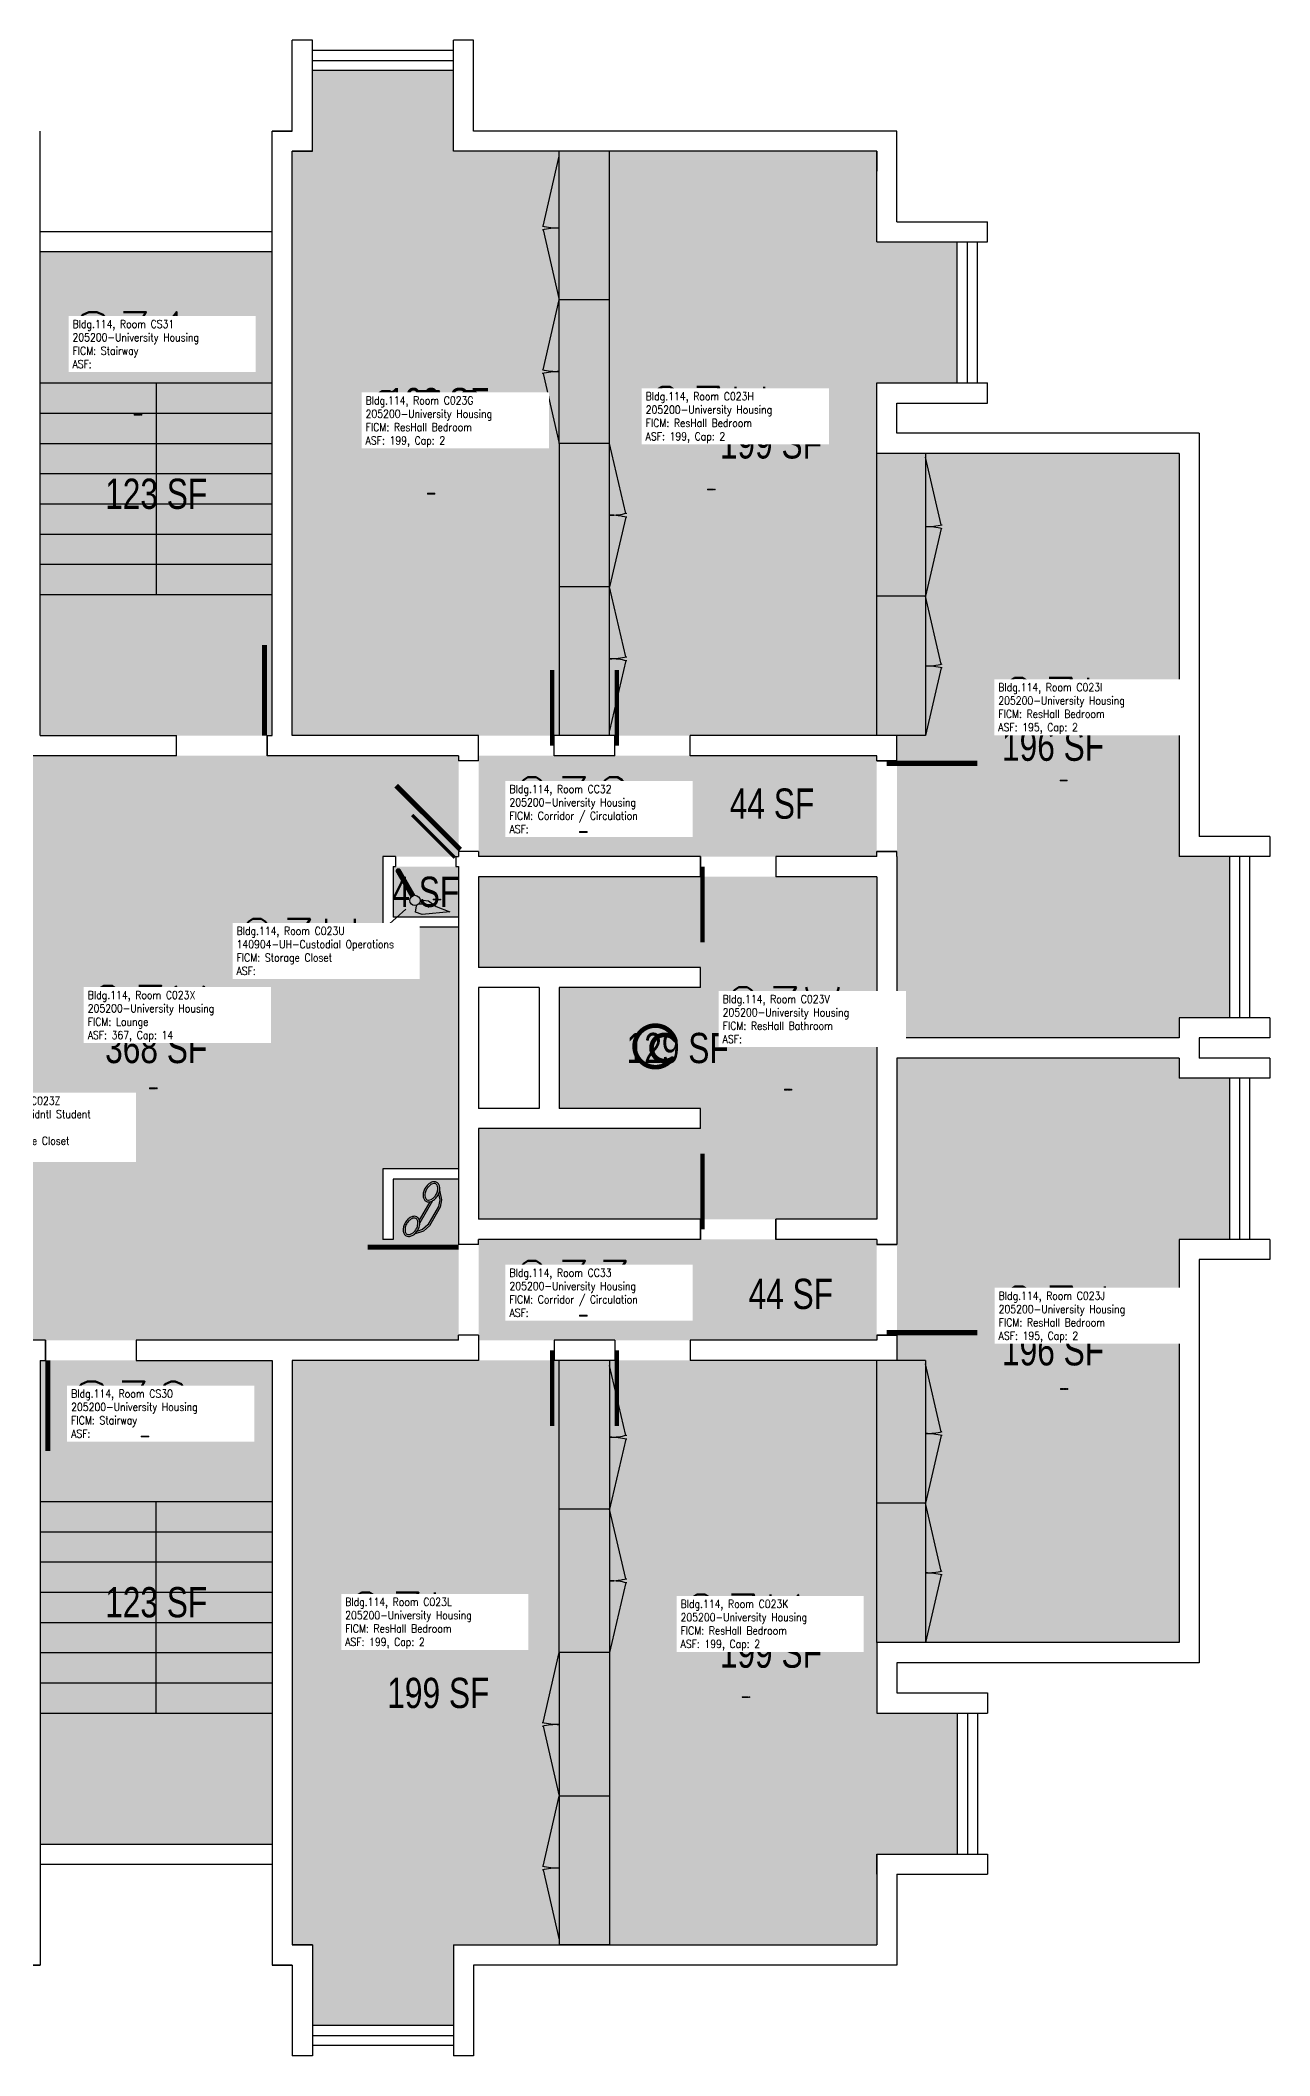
# Model space of a CAD drawing. Header units: inches. Extents: x -32 to 852, y 0 to 2072.
# Drawn here: x 364 to 852, y 1272 to 2072 of the extents above; entities that cross this region are included whole.
import ezdxf
from ezdxf.enums import TextEntityAlignment as Align

# ---------------------------------------------------------------- set-up
doc = ezdxf.new("R2010")
doc.units = ezdxf.units.IN
doc.header["$LTSCALE"] = 10
doc.header["$MEASUREMENT"] = 0
doc.layers.get('0').update_dxf_attribs({"linetype": 'CONTINUOUS'})
for name, color, linetype in [('A-DOOR', 2, 'CONTINUOUS'), ('A-FLOR', 3, 'CONTINUOUS'), ('A-GLAZ', 1, 'CONTINUOUS'), ('A-GLAZ-SILL', 2, 'CONTINUOUS'), ('A-IDEN-ICON', 4, 'CONTINUOUS'), ('A-IDEN-RNUM', 7, 'CONTINUOUS'), ('A-IDEN-SNUM', 4, 'CONTINUOUS'), ('A-IDEN-VNUM', 4, 'CONTINUOUS'), ('A-WALL', 5, 'CONTINUOUS'), ('AREA-TEXT', 3, 'CONTINUOUS'), ('Rooms-Category-Color', 7, 'CONTINUOUS'), ('Rooms-College-Color', 7, 'CONTINUOUS'), ('Rooms-Department-Color', 7, 'CONTINUOUS'), ('Rooms-Division-Color', 7, 'CONTINUOUS'), ('Rooms-Information', 7, 'CONTINUOUS')]:
    doc.layers.add(name, color=color, linetype=linetype)
doc.styles.add('AREA', font='arial.ttf', dxfattribs={"width": 0.75, "height": 24})
doc.styles.add('ROOMSNUMBER', font='txt.shx', dxfattribs={"height": 0.03})
doc.styles.add('ROOMVNUMBER', font='simplex.shx', dxfattribs={"width": 0.85})

# ---------------------------------------------------------------- blocks, each defined once
blk = doc.blocks.new('CPBATH')
at = {"color": 0, "linetype": 'ByBlock', "const_width": 0.0127}
for points in [[(0.0571, 0.0168, 0.861492), (-0.0551, 0, 1)], [(-0.0551, 0, 0.726902), (0.0487, -0.0337, 1)], [(0.0571, 0.0168, 0.729002), (-0.0084, -0.0042, 1)], [(-0.0084, -0.0042, 0.609468), (0.0487, -0.0337, 1)]]:
    blk.add_lwpolyline(points, format="xyb", dxfattribs=at)
at = {"color": 0, "linetype": 'ByBlock', "const_width": 0.00637}
for points in [[(0.0544, 0.0152, 1), (0.0599, 0.0184, 1)], [(0.0459, -0.0353, 1), (0.0515, -0.0321, 1)]]:
    blk.add_lwpolyline(points, format="xyb", close=True, dxfattribs=at)
blk = doc.blocks.new('CPPHONE')
at = {"color": 0, "linetype": 'ByBlock'}
for p, q in [((0.0096, 0.0252), (-0.0196, -0.0252)), ((0.0169, 0.0279), (-0.0182, -0.0329))]:
    blk.add_line(p, q, dxfattribs=at)
for points in [[(0.0364, 0.0572), (0.0417, 0.0308), (0.0382, 0.0108), (0.0082, -0.0411), (-0.0083, -0.0558), (-0.0338, -0.0645)], [(0.0334, 0.047), (0.0366, 0.0307), (0.0334, 0.0126), (0.0043, -0.0379), (-0.0109, -0.0514), (-0.0265, -0.0567)]]:
    blk.add_lwpolyline(points, dxfattribs=at)
for points in [[(0.0288, 0.0786, 0.139889), (0.0216, 0.0804, 0.107118), (0.0122, 0.0781, 0.079812), (0.0039, 0.0722, 0.067459), (-0.0035, 0.0626, 0.067459), (-0.008, 0.0515, 0.079812), (-0.009, 0.0413, 0.107118), (-0.0064, 0.032, 0.139889), (-0.0012, 0.0267, 0.139889), (0.0061, 0.0248, 0.107118), (0.0155, 0.0272, 0.079812), (0.0238, 0.0331, 0.067459), (0.0312, 0.0426, 0.067459), (0.0357, 0.0538, 0.079812), (0.0367, 0.0639, 0.107118), (0.034, 0.0732, 0.139889)], [(0.0263, 0.0743, 0.139889), (0.0218, 0.0754, 0.107118), (0.0144, 0.0736, 0.079812), (0.0074, 0.0686, 0.067459), (0.0008, 0.0601, 0.067459), (-0.0032, 0.0502, 0.079812), (-0.004, 0.0417, 0.107118), (-0.0019, 0.0344, 0.139889), (0.0013, 0.031, 0.139889), (0.0059, 0.0298, 0.107118), (0.0133, 0.0317, 0.079812), (0.0203, 0.0367, 0.067459), (0.0268, 0.0451, 0.067459), (0.0309, 0.055, 0.079812), (0.0317, 0.0636, 0.107118), (0.0296, 0.0709, 0.139889)], [(-0.0262, -0.0167, 0.139889), (-0.0334, -0.0148, 0.107118), (-0.0428, -0.0172, 0.079812), (-0.0511, -0.0231, 0.067459), (-0.0585, -0.0326, 0.067459), (-0.063, -0.0438, 0.079812), (-0.064, -0.0539, 0.107118), (-0.0614, -0.0632, 0.139889), (-0.0562, -0.0686, 0.139889), (-0.0489, -0.0704, 0.107118), (-0.0395, -0.0681, 0.079812), (-0.0312, -0.0622, 0.067459), (-0.0238, -0.0526, 0.067459), (-0.0193, -0.0415, 0.079812), (-0.0183, -0.0313, 0.107118), (-0.021, -0.022, 0.139889)], [(-0.0287, -0.021, 0.139889), (-0.0332, -0.0198, 0.107118), (-0.0406, -0.0217, 0.079812), (-0.0476, -0.0267, 0.067459), (-0.0542, -0.0351, 0.067459), (-0.0582, -0.045, 0.079812), (-0.059, -0.0536, 0.107118), (-0.0569, -0.0609, 0.139889), (-0.0537, -0.0643, 0.139889), (-0.0491, -0.0654, 0.107118), (-0.0417, -0.0636, 0.079812), (-0.0347, -0.0586, 0.067459), (-0.0282, -0.0501, 0.067459), (-0.0241, -0.0402, 0.079812), (-0.0233, -0.0317, 0.107118), (-0.0254, -0.0244, 0.139889)]]:
    blk.add_lwpolyline(points, format="xyb", close=True, dxfattribs=at)
blk = doc.blocks.new('CPCUST')
at = {"color": 0, "linetype": 'ByBlock'}
for p, q in [((0.0171, -0.0639), (0.02, -0.0466)), ((0.0262, -0.0408), (0.0446, -0.0406)), ((0.0297, -0.0341), (0.0376, -0.0302)), ((0.0376, -0.0302), (0.0533, -0.0324)), ((0.0446, -0.0406), (0.0543, -0.0505)), ((0.0533, -0.0324), (0.0745, -0.0479)), ((0.0745, -0.0479), (0.1117, -0.0625)), ((0.0358, -0.0705), (0.0171, -0.0639)), ((0.1117, -0.0625), (0.0358, -0.0705))]:
    blk.add_line(p, q, dxfattribs=at)
at = {"color": 0, "linetype": 'ByBlock', "const_width": 0.0075}
blk.add_lwpolyline([(-0.0332, 0.0481, 1), (-0.0268, 0.0519, 1)], format="xyb", close=True, dxfattribs=at)
at = {"color": 0, "linetype": 'ByBlock', "const_width": 0.015}
blk.add_lwpolyline([(-0.03, 0.05), (0.01, -0.0193)], dxfattribs=at)
at = {"color": 0, "linetype": 'ByBlock'}
blk.add_circle((0.0158, -0.0313), 0.0141, dxfattribs=at)

msp = doc.modelspace()

# ---------------------------------------------------------------- hatches: boundary and pattern name
at = {"layer": 'Rooms-Category-Color', "true_color": 0x728ef3}
for points in [[(464, 1796), (464, 2028), (472, 2028), (472, 2060), (528, 2060), (528, 2028), (580, 2028), (580, 1796)], [(696, 1796), (696, 1936), (728, 1936), (728, 1992), (696, 1992), (696, 2028), (580, 2028), (580, 1796)], [(704, 1676), (704, 1796), (696, 1796), (696, 1908), (816, 1908), (816, 1748), (836, 1748), (836, 1684), (816, 1684), (816, 1676)], [(530, 1624), (530, 1720), (500.01, 1720), (500, 1748), (530, 1748), (530, 1788), (290, 1788), (290, 1748), (320, 1748), (320, 1720), (290, 1720), (290, 1624), (320, 1624), (320, 1596), (290, 1596), (290, 1556), (530, 1556), (530, 1594), (530, 1620), (504, 1620), (504, 1596), (500, 1596), (500, 1624)], [(504, 1724), (504, 1744), (530, 1744), (530, 1724)], [(696, 1740), (696, 1604), (538, 1604), (538, 1640), (626, 1640), (626, 1648), (570, 1648), (570, 1696), (626, 1696), (626, 1704), (538, 1704), (538, 1740)], [(704, 1668), (704, 1548), (696, 1548), (696, 1436), (816, 1436), (816, 1596), (836, 1596), (836, 1660), (816, 1660), (816, 1668)], [(464, 1548), (464, 1316), (472, 1316), (472, 1284), (528, 1284), (528, 1316), (580, 1316), (580, 1548)], [(696, 1548), (696, 1408), (728, 1408), (728, 1352), (696, 1352), (696, 1316), (580, 1316), (580, 1548)]]:
    msp.add_hatch(color=171, dxfattribs=at).paths.add_polyline_path(points)
at = {"layer": 'Rooms-Category-Color', "true_color": 0xadadad}
for points in [[(364, 1796), (456, 1796), (456, 1988), (364, 1988)], [(696, 1748), (696, 1788), (538, 1788), (538, 1748)], [(538, 1596), (538, 1556), (696, 1556), (696, 1596)], [(364, 1356), (456, 1356), (456, 1548), (364, 1548)]]:
    msp.add_hatch(color=253, dxfattribs=at).paths.add_polyline_path(points)
at = {"layer": 'Rooms-College-Color', "true_color": 0xadadad}
for points in [[(464, 1796), (464, 2028), (472, 2028), (472, 2060), (528, 2060), (528, 2028), (580, 2028), (580, 1796)], [(696, 1796), (696, 1936), (728, 1936), (728, 1992), (696, 1992), (696, 2028), (580, 2028), (580, 1796)], [(364, 1796), (456, 1796), (456, 1988), (364, 1988)], [(704, 1676), (704, 1796), (696, 1796), (696, 1908), (816, 1908), (816, 1748), (836, 1748), (836, 1684), (816, 1684), (816, 1676)], [(530, 1624), (530, 1720), (500.01, 1720), (500, 1748), (530, 1748), (530, 1788), (290, 1788), (290, 1748), (320, 1748), (320, 1720), (290, 1720), (290, 1624), (320, 1624), (320, 1596), (290, 1596), (290, 1556), (530, 1556), (530, 1594), (530, 1620), (504, 1620), (504, 1596), (500, 1596), (500, 1624)], [(696, 1748), (696, 1788), (538, 1788), (538, 1748)], [(504, 1724), (504, 1744), (530, 1744), (530, 1724)], [(696, 1740), (696, 1604), (538, 1604), (538, 1640), (626, 1640), (626, 1648), (570, 1648), (570, 1696), (626, 1696), (626, 1704), (538, 1704), (538, 1740)], [(704, 1668), (704, 1548), (696, 1548), (696, 1436), (816, 1436), (816, 1596), (836, 1596), (836, 1660), (816, 1660), (816, 1668)], [(538, 1596), (538, 1556), (696, 1556), (696, 1596)], [(364, 1356), (456, 1356), (456, 1548), (364, 1548)], [(464, 1548), (464, 1316), (472, 1316), (472, 1284), (528, 1284), (528, 1316), (580, 1316), (580, 1548)], [(696, 1548), (696, 1408), (728, 1408), (728, 1352), (696, 1352), (696, 1316), (580, 1316), (580, 1548)]]:
    msp.add_hatch(color=253, dxfattribs=at).paths.add_polyline_path(points)
at = {"layer": 'Rooms-Department-Color', "true_color": 0x604aed}
for points in [[(464, 1796), (464, 2028), (472, 2028), (472, 2060), (528, 2060), (528, 2028), (580, 2028), (580, 1796)], [(696, 1796), (696, 1936), (728, 1936), (728, 1992), (696, 1992), (696, 2028), (580, 2028), (580, 1796)], [(704, 1676), (704, 1796), (696, 1796), (696, 1908), (816, 1908), (816, 1748), (836, 1748), (836, 1684), (816, 1684), (816, 1676)], [(530, 1624), (530, 1720), (500.01, 1720), (500, 1748), (530, 1748), (530, 1788), (290, 1788), (290, 1748), (320, 1748), (320, 1720), (290, 1720), (290, 1624), (320, 1624), (320, 1596), (290, 1596), (290, 1556), (530, 1556), (530, 1594), (530, 1620), (504, 1620), (504, 1596), (500, 1596), (500, 1624)], [(504, 1724), (504, 1744), (530, 1744), (530, 1724)], [(696, 1740), (696, 1604), (538, 1604), (538, 1640), (626, 1640), (626, 1648), (570, 1648), (570, 1696), (626, 1696), (626, 1704), (538, 1704), (538, 1740)], [(704, 1668), (704, 1548), (696, 1548), (696, 1436), (816, 1436), (816, 1596), (836, 1596), (836, 1660), (816, 1660), (816, 1668)], [(464, 1548), (464, 1316), (472, 1316), (472, 1284), (528, 1284), (528, 1316), (580, 1316), (580, 1548)], [(696, 1548), (696, 1408), (728, 1408), (728, 1352), (696, 1352), (696, 1316), (580, 1316), (580, 1548)]]:
    msp.add_hatch(color=173, dxfattribs=at).paths.add_polyline_path(points)
at = {"layer": 'Rooms-Department-Color', "true_color": 0xacacac}
for points in [[(364, 1796), (456, 1796), (456, 1988), (364, 1988)], [(696, 1748), (696, 1788), (538, 1788), (538, 1748)], [(538, 1596), (538, 1556), (696, 1556), (696, 1596)], [(364, 1356), (456, 1356), (456, 1548), (364, 1548)]]:
    msp.add_hatch(color=253, dxfattribs=at).paths.add_polyline_path(points)
at = {"layer": 'Rooms-Division-Color', "true_color": 0x604aed}
for points in [[(464, 1796), (464, 2028), (472, 2028), (472, 2060), (528, 2060), (528, 2028), (580, 2028), (580, 1796)], [(696, 1796), (696, 1936), (728, 1936), (728, 1992), (696, 1992), (696, 2028), (580, 2028), (580, 1796)], [(704, 1676), (704, 1796), (696, 1796), (696, 1908), (816, 1908), (816, 1748), (836, 1748), (836, 1684), (816, 1684), (816, 1676)], [(530, 1624), (530, 1720), (500.01, 1720), (500, 1748), (530, 1748), (530, 1788), (290, 1788), (290, 1748), (320, 1748), (320, 1720), (290, 1720), (290, 1624), (320, 1624), (320, 1596), (290, 1596), (290, 1556), (530, 1556), (530, 1594), (530, 1620), (504, 1620), (504, 1596), (500, 1596), (500, 1624)], [(504, 1724), (504, 1744), (530, 1744), (530, 1724)], [(696, 1740), (696, 1604), (538, 1604), (538, 1640), (626, 1640), (626, 1648), (570, 1648), (570, 1696), (626, 1696), (626, 1704), (538, 1704), (538, 1740)], [(704, 1668), (704, 1548), (696, 1548), (696, 1436), (816, 1436), (816, 1596), (836, 1596), (836, 1660), (816, 1660), (816, 1668)], [(464, 1548), (464, 1316), (472, 1316), (472, 1284), (528, 1284), (528, 1316), (580, 1316), (580, 1548)], [(696, 1548), (696, 1408), (728, 1408), (728, 1352), (696, 1352), (696, 1316), (580, 1316), (580, 1548)]]:
    msp.add_hatch(color=173, dxfattribs=at).paths.add_polyline_path(points)
at = {"layer": 'Rooms-Division-Color', "true_color": 0xadadad}
for points in [[(364, 1796), (456, 1796), (456, 1988), (364, 1988)], [(696, 1748), (696, 1788), (538, 1788), (538, 1748)], [(538, 1596), (538, 1556), (696, 1556), (696, 1596)], [(364, 1356), (456, 1356), (456, 1548), (364, 1548)]]:
    msp.add_hatch(color=253, dxfattribs=at).paths.add_polyline_path(points)

# ---------------------------------------------------------------- linework, layer by layer
at = {"layer": 'A-DOOR'}
for points in [[(453, 1796, 2, 2, 0), (453, 1832, 0, 0, 0.414214), (418, 1796, 0, 0, 0.814237)], [(567.17, 1792, 1.67, 1.67, 0), (567.17, 1822, 0, 0, 0.414214), (538, 1792, 0, 0, 0.814237)], [(592.83, 1792, 1.67, 1.67, 0), (592.83, 1822, 0, 0, -0.414214), (622, 1792, 0, 0, -0.814237)], [(530.71, 1750.71, 2, 2, 0), (505.25, 1776.16, 0, 0, -0.195255), (530, 1786.21, 0, 0, -0.195255)], [(700, 1785, 2, 2, 0), (736, 1785, 0, 0, -0.414214), (700, 1750, 0, 0, -0.814237)], [(528.53, 1747.53, 1.33, 1.33, 0), (511.56, 1764.5, 0, 0, 0.195255), (504.86, 1748, 0, 0, 0.195255)], [(626.83, 1744, 1.67, 1.67, 0), (626.83, 1714, 0, 0, 0.414214), (656, 1744, 0, 0, 0.814237)], [(626.83, 1600, 1.67, 1.67, 0), (626.83, 1630, 0, 0, -0.414214), (656, 1600, 0, 0, -0.814237)], [(530, 1593, 2, 2, 0), (494, 1593, 0, 0, 0.414214), (530, 1558, 0, 0, 0.814237)], [(700, 1559, 2, 2, 0), (736, 1559, 0, 0, 0.414214), (700, 1594, 0, 0, 0.814237)], [(567.17, 1552, 1.67, 1.67, 0), (567.17, 1522, 0, 0, -0.414214), (538, 1552, 0, 0, -0.814237)], [(592.83, 1552, 1.67, 1.67, 0), (592.83, 1522, 0, 0, 0.414214), (622, 1552, 0, 0, 0.814237)], [(367, 1548, 2, 2, 0), (367, 1512, 0, 0, 0.414214), (402, 1548, 0, 0, 0.814237)]]:
    msp.add_lwpolyline(points, format="xyseb", dxfattribs=at)
at = {"layer": 'A-FLOR'}
for p, q in [((563.59, 1998.23), (570, 2026)), ((590, 2028), (570, 2028)), ((570, 1912), (570, 2028)), ((590, 1912), (590, 2028)), ((563.59, 1996.77), (570, 1969)), ((563.59, 1941.23), (570, 1969)), ((590, 1969), (570, 1969)), ((563.59, 1939.77), (570, 1912)), ((364, 1936), (456, 1936)), ((410, 1936), (410, 1852)), ((364, 1924), (456, 1924)), ((364, 1912), (456, 1912)), ((590, 1912), (570, 1912)), ((570, 1912), (570, 1796)), ((596.41, 1884.23), (590, 1912)), ((590, 1855), (590, 1912)), ((715.4, 1908), (696, 1908)), ((696, 1796), (696, 1908)), ((715.4, 1908), (715.4, 1851.29)), ((721.62, 1879.64), (715.4, 1906.58)), ((715.4, 1906.58), (715.4, 1851.29)), ((364, 1900), (456, 1900)), ((364, 1888), (456, 1888)), ((596.41, 1882.77), (590, 1855)), ((364, 1876), (456, 1876)), ((721.62, 1878.23), (715.4, 1851.29)), ((364, 1864), (456, 1864)), ((364, 1852), (456, 1852)), ((590, 1855), (570, 1855)), ((590, 1796), (590, 1855)), ((596.41, 1827.23), (590, 1855)), ((590, 1798), (590, 1855)), ((715.4, 1851.29), (696, 1851.29)), ((721.62, 1824.35), (715.4, 1851.29)), ((715.4, 1851.29), (715.4, 1796)), ((596.41, 1825.77), (590, 1798)), ((721.62, 1822.94), (715.4, 1796)), ((715.4, 1796), (696, 1796)), ((570, 1432), (570, 1548)), ((590, 1548), (590, 1489)), ((596.41, 1518.23), (590, 1546)), ((590, 1546), (590, 1489)), ((715.4, 1548), (696, 1548)), ((696, 1436), (696, 1548)), ((715.4, 1548), (715.4, 1491.29)), ((721.62, 1519.64), (715.4, 1546.58)), ((715.4, 1546.58), (715.4, 1491.29)), ((596.41, 1516.77), (590, 1489)), ((721.62, 1518.23), (715.4, 1491.29)), ((364, 1492), (456, 1492)), ((410, 1408), (410, 1492)), ((590, 1489), (570, 1489)), ((596.41, 1461.23), (590, 1489)), ((590, 1489), (590, 1432)), ((715.4, 1491.29), (696, 1491.29)), ((721.62, 1464.35), (715.4, 1491.29)), ((715.4, 1491.29), (715.4, 1436)), ((364, 1480), (456, 1480)), ((364, 1468), (456, 1468)), ((596.41, 1459.77), (590, 1432)), ((721.62, 1462.94), (715.4, 1436)), ((364, 1456), (456, 1456)), ((364, 1444), (456, 1444)), ((715.4, 1436), (696, 1436)), ((364, 1432), (456, 1432)), ((563.59, 1404.23), (570, 1432)), ((590, 1432), (570, 1432)), ((570, 1432), (570, 1316)), ((590, 1432), (590, 1316)), ((364, 1420), (456, 1420)), ((364, 1408), (456, 1408)), ((563.59, 1402.77), (570, 1375)), ((563.59, 1347.23), (570, 1375)), ((590, 1375), (570, 1375)), ((563.59, 1345.77), (570, 1318)), ((590, 1316), (570, 1316))]:
    msp.add_line(p, q, dxfattribs=at)
for centre, radius, start, end in [((570, 2026), 28.5, 256.2626, 270), ((570, 1969), 28.5, 90, 103.7374), ((570, 1969), 28.5, 256.2626, 270), ((570, 1912), 28.5, 90, 103.7374), ((590, 1912), 28.5, 270, 283.7374), ((590, 1855), 28.5, 76.2626, 90), ((715.4, 1906.58), 27.64, 270, 283.7374), ((715.4, 1851.29), 27.64, 76.2626, 90), ((590, 1855), 28.5, 270, 283.7374), ((590, 1798), 28.5, 76.2626, 90), ((715.4, 1851.29), 27.64, 270, 283.7374), ((715.4, 1796), 27.64, 76.2626, 90), ((590, 1546), 28.5, 270, 283.7374), ((590, 1489), 28.5, 76.2626, 90), ((715.4, 1546.58), 27.64, 270, 283.7374), ((715.4, 1491.29), 27.64, 76.2626, 90), ((715.4, 1491.29), 27.64, 270, 283.7374), ((590, 1489), 28.5, 270, 283.7374), ((590, 1432), 28.5, 76.2626, 90), ((715.4, 1436), 27.64, 76.2626, 90), ((570, 1432), 28.5, 256.2626, 270), ((570, 1375), 28.5, 90, 103.7374), ((570, 1375), 28.5, 256.2626, 270), ((570, 1318), 28.5, 90, 103.7374)]:
    msp.add_arc(centre, radius, start, end, dxfattribs=at)
at = {"layer": 'A-GLAZ'}
for p, q in [((472, 2064), (528, 2064)), ((732, 1936), (732, 1992)), ((840, 1748), (840, 1684)), ((840, 1660), (840, 1596)), ((732, 1408), (732, 1352)), ((472, 1280), (528, 1280))]:
    msp.add_line(p, q, dxfattribs=at)
at = {"layer": 'A-GLAZ-SILL'}
for p, q in [((528, 2068), (472, 2068)), ((528, 2060), (472, 2060)), ((728, 1936), (728, 1992)), ((736, 1936), (736, 1992)), ((836, 1748), (836, 1684)), ((844, 1748), (844, 1684)), ((836, 1660), (836, 1596)), ((844, 1660), (844, 1596)), ((728, 1408), (728, 1352)), ((736, 1408), (736, 1352)), ((528, 1284), (472, 1284)), ((528, 1276), (472, 1276))]:
    msp.add_line(p, q, dxfattribs=at)
at = {"layer": 'A-IDEN-VNUM'}
msp.add_lwpolyline([(493.76, 1713.3), (509.13, 1727.06)], dxfattribs=at)
at = {"layer": 'A-WALL'}
for p, q in [((464, 2036), (464, 2072)), ((472, 2072), (464, 2072)), ((472, 2028), (472, 2072)), ((528, 2028), (528, 2072)), ((536, 2072), (528, 2072)), ((536, 2036), (536, 2072)), ((364, 1796), (364, 2036)), ((456, 1796), (456, 2036)), ((456, 2036), (464, 2036)), ((464, 2036), (456, 2036)), ((456, 2036), (464, 2036)), ((464, 2036), (456, 2036)), ((704, 2036), (536, 2036)), ((704, 2000), (704, 2036)), ((464, 1796), (464, 2028)), ((464, 2028), (472, 2028)), ((472, 2028), (464, 2028)), ((464, 2028), (472, 2028)), ((472, 2028), (464, 2028)), ((696, 2028), (528, 2028)), ((696, 2028), (696, 2020)), ((696, 1992), (696, 2028)), ((456, 1996), (364, 1996)), ((704, 2000), (740, 2000)), ((740, 1992), (740, 2000)), ((456, 1988), (364, 1988)), ((696, 1992), (740, 1992)), ((696, 1908), (696, 1936)), ((696, 1936), (740, 1936)), ((740, 1928), (740, 1936)), ((704, 1916), (704, 1928)), ((704, 1928), (740, 1928)), ((824, 1916), (704, 1916)), ((824, 1916), (824, 1756)), ((816, 1908), (696, 1908)), ((816, 1908), (816, 1748)), ((364, 1796), (418, 1796)), ((418, 1788), (418, 1796)), ((454, 1796), (454, 1788)), ((454, 1788), (454, 1796)), ((454, 1796), (456, 1796)), ((538, 1796), (464, 1796)), ((538, 1788), (538, 1796)), ((538, 1786), (538, 1796)), ((592, 1796), (568, 1796)), ((568, 1788), (568, 1796)), ((568, 1788), (568, 1796)), ((592, 1788), (592, 1796)), ((592, 1788), (592, 1796)), ((704, 1796), (622, 1796)), ((622, 1788), (622, 1796)), ((622, 1788), (622, 1796)), ((704, 1788), (704, 1796)), ((418, 1788), (290, 1788)), ((530, 1788), (454, 1788)), ((530, 1788), (530, 1786)), ((538, 1786), (530, 1786)), ((592, 1788), (568, 1788)), ((696, 1788), (622, 1788)), ((696, 1786), (696, 1788)), ((704, 1786), (696, 1786)), ((696, 1786), (704, 1786)), ((704, 1786), (704, 1788)), ((852, 1756), (824, 1756)), ((852, 1756), (852, 1748)), ((505, 1748), (500, 1748)), ((500, 1748), (500, 1720)), ((505, 1748), (505, 1744)), ((529, 1748), (529, 1744)), ((529, 1748), (530, 1748)), ((530, 1750), (530, 1748)), ((538, 1750), (530, 1750)), ((538, 1750), (538, 1748)), ((626, 1748), (538, 1748)), ((626, 1740), (626, 1748)), ((626, 1748), (626, 1740)), ((696, 1748), (656, 1748)), ((656, 1748), (656, 1740)), ((656, 1748), (656, 1740)), ((704, 1750), (696, 1750)), ((696, 1748), (696, 1750)), ((696, 1750), (704, 1750)), ((704, 1748), (704, 1750)), ((704, 1748), (704, 1676)), ((852, 1748), (816, 1748)), ((504, 1744), (504, 1724)), ((504, 1744), (505, 1744)), ((529, 1744), (530, 1744)), ((530, 1744), (530, 1594)), ((626, 1740), (538, 1740)), ((538, 1740), (538, 1704)), ((696, 1740), (656, 1740)), ((696, 1740), (696, 1604)), ((530, 1724), (504, 1724)), ((530, 1720), (500, 1720)), ((626, 1704), (538, 1704)), ((626, 1696), (626, 1704)), ((538, 1696), (538, 1648)), ((562, 1696), (538, 1696)), ((562, 1696), (562, 1648)), ((626, 1696), (570, 1696)), ((570, 1696), (570, 1648)), ((852, 1684), (816, 1684)), ((816, 1684), (816, 1676)), ((852, 1684), (852, 1676)), ((816, 1676), (704, 1676)), ((852, 1676), (824, 1676)), ((824, 1676), (824, 1668)), ((704, 1668), (704, 1596)), ((816, 1668), (704, 1668)), ((816, 1668), (816, 1660)), ((852, 1668), (824, 1668)), ((852, 1668), (852, 1660)), ((852, 1660), (816, 1660)), ((562, 1648), (538, 1648)), ((626, 1648), (570, 1648)), ((626, 1640), (626, 1648)), ((626, 1640), (538, 1640)), ((538, 1640), (538, 1604)), ((530, 1624), (500, 1624)), ((500, 1624), (500, 1596)), ((530, 1620), (504, 1620)), ((504, 1620), (504, 1596)), ((626, 1604), (538, 1604)), ((626, 1604), (626, 1596)), ((626, 1596), (626, 1604)), ((696, 1604), (656, 1604)), ((656, 1604), (656, 1596)), ((656, 1596), (656, 1604)), ((504, 1596), (500, 1596)), ((538, 1594), (530, 1594)), ((626, 1596), (538, 1596)), ((538, 1594), (538, 1596)), ((696, 1596), (656, 1596)), ((696, 1596), (696, 1594)), ((704, 1594), (696, 1594)), ((696, 1594), (704, 1594)), ((704, 1596), (704, 1594)), ((852, 1596), (816, 1596)), ((816, 1596), (816, 1436)), ((852, 1596), (852, 1588)), ((824, 1588), (824, 1428)), ((852, 1588), (824, 1588)), ((366, 1556), (290, 1556)), ((366, 1548), (366, 1556)), ((366, 1556), (366, 1548)), ((530, 1556), (402, 1556)), ((402, 1556), (402, 1548)), ((530, 1556), (530, 1558)), ((538, 1558), (530, 1558)), ((538, 1558), (538, 1548)), ((538, 1556), (538, 1548)), ((568, 1556), (568, 1548)), ((592, 1556), (568, 1556)), ((568, 1556), (568, 1548)), ((592, 1556), (592, 1548)), ((592, 1556), (592, 1548)), ((696, 1556), (622, 1556)), ((622, 1556), (622, 1548)), ((622, 1556), (622, 1548)), ((704, 1558), (696, 1558)), ((696, 1558), (696, 1556)), ((696, 1558), (704, 1558)), ((704, 1558), (704, 1556)), ((704, 1556), (704, 1548)), ((364, 1548), (366, 1548)), ((364, 1548), (364, 1308)), ((402, 1548), (456, 1548)), ((456, 1548), (456, 1308)), ((538, 1548), (464, 1548)), ((464, 1548), (464, 1316)), ((592, 1548), (568, 1548)), ((704, 1548), (622, 1548)), ((696, 1436), (696, 1408)), ((816, 1436), (696, 1436)), ((696, 1436), (696, 1408)), ((704, 1428), (704, 1416)), ((824, 1428), (704, 1428)), ((704, 1428), (704, 1416)), ((704, 1416), (740, 1416)), ((740, 1416), (740, 1408)), ((696, 1408), (740, 1408)), ((364, 1356), (456, 1356)), ((696, 1352), (740, 1352)), ((740, 1352), (740, 1344)), ((364, 1348), (456, 1348)), ((696, 1344), (696, 1352)), ((696, 1352), (696, 1316)), ((696, 1352), (696, 1316)), ((704, 1344), (740, 1344)), ((704, 1344), (704, 1308)), ((704, 1344), (704, 1308)), ((464, 1316), (472, 1316)), ((472, 1316), (464, 1316)), ((464, 1316), (472, 1316)), ((472, 1316), (472, 1272)), ((528, 1316), (528, 1272)), ((528, 1316), (696, 1316)), ((364, 1308), (356, 1308)), ((356, 1308), (364, 1308)), ((364, 1308), (356, 1308)), ((456, 1308), (464, 1308)), ((464, 1308), (456, 1308)), ((456, 1308), (464, 1308)), ((464, 1308), (464, 1272)), ((536, 1308), (536, 1272)), ((704, 1308), (536, 1308)), ((472, 1272), (464, 1272)), ((536, 1272), (528, 1272))]:
    msp.add_line(p, q, dxfattribs=at)

# ---------------------------------------------------------------- block references
at = {"layer": 'A-IDEN-ICON', "xscale": 144, "yscale": 144, "zscale": 144}
for name, p in [('CPCUST', (510.45, 1735.09, 0.04)), ('CPBATH', (607.83, 1672.64)), ('CPPHONE', (517.26, 1607.33, 0.04))]:
    msp.add_blockref(name, p, dxfattribs=at)

# ---------------------------------------------------------------- texts
at = {"layer": 'A-IDEN-RNUM', "style": 'ROOMSNUMBER'}
for s, p in [('0S31-00', (401.25, 1923.24)), ('0023-G0', (517.6, 1891.86)), ('0023-H0', (628.78, 1893.5)), ('0023-I0', (768.75, 1778)), ('0C32-00', (578, 1757.59)), ('0023-U0', (519.93, 1730.75)), ('0023-X0', (407.31, 1655.84)), ('0023-V0', (659.32, 1655.29)), ('0C33-00', (578, 1565.59)), ('0023-J0', (768.88, 1536.46)), ('0S30-00', (404, 1517.59)), ('0023-L0', (509.49, 1414.95)), ('0023-K0', (642.61, 1414.14))]:
    msp.add_text(s, height=0.36, dxfattribs=at).set_placement(p)
at = {"layer": 'A-IDEN-SNUM', "style": 'ROOMSNUMBER'}
for s, p in [('1140CS3100', (401.25, 1923.24)), ('1140C023G0', (517.6, 1891.86)), ('1140C023H0', (628.78, 1893.5)), ('1140C023I0', (768.75, 1778)), ('1140CC3200', (578, 1757.59)), ('1140C023U0', (519.93, 1730.75)), ('1140C023X0', (407.31, 1655.84)), ('1140C023V0', (659.32, 1655.29)), ('1140CC3300', (578, 1565.59)), ('1140C023J0', (768.88, 1536.46)), ('1140CS3000', (404, 1517.59)), ('1140C023L0', (509.49, 1414.95)), ('1140C023K0', (642.61, 1414.14))]:
    msp.add_text(s, height=0.36, dxfattribs=at).set_placement(p)
at = {"layer": 'A-IDEN-VNUM', "style": 'ROOMVNUMBER', "width": 0.85}
for s, p in [('S31', (376.78, 1941.9)), ('23G', (493.13, 1910.51)), ('23H', (604.3, 1912.15)), ('23I', (744.27, 1796.66)), ('C32', (550.24, 1757.32)), ('23U', (441.89, 1701.01)), ('23X', (382.83, 1674.49)), ('23V', (634.85, 1673.95)), ('23Z', (329.3, 1628.3)), ('C33', (550.24, 1565.32)), ('23J', (744.41, 1555.12)), ('S30', (376.24, 1517.32)), ('23L', (485.02, 1433.61)), ('23K', (618.14, 1432.8))]:
    msp.add_text(s, height=22.238, dxfattribs=at).set_placement(p)
at = {"layer": 'AREA-TEXT', "style": 'AREA', "width": 0.75}
for s, p in [('199 SF', (522, 1928)), ('199 SF', (654, 1912)), ('123 SF', (410, 1892)), ('196 SF', (766, 1792)), ('44 SF', (654.46, 1769.01)), ('4 SF', (517, 1734)), ('368 SF', (410, 1672)), ('129 SF', (617, 1672)), ('44 SF', (661.9, 1574.4)), ('196 SF', (766, 1552)), ('123 SF', (410, 1452)), ('199 SF', (654, 1432)), ('199 SF', (522, 1416))]:
    msp.add_text(s, height=12, dxfattribs=at).set_placement(p, align=Align.MIDDLE_CENTER)

# ---------------------------------------------------------------- next in the draw order: texts
at = {"layer": 'Rooms-Information', "char_height": 3.1768, "width": 71.1604, "attachment_point": 7, "style": 'ROOMVNUMBER', "bg_fill": 3, "box_fill_scale": 1.5, "bg_fill_color": 256, "bg_fill_true_color": 13158600, "bg_fill_transparency": 0}
for s, insert in [('Bldg.114, Room CS31^M^J205200-University Housing^M^JFICM: Stairway^M^JASF: ', (376.78, 1941.9)), ('Bldg.114, Room C023G^M^J205200-University Housing^M^JFICM: ResHall Bedroom^M^JASF: 199, Cap: 2', (493.13, 1910.51)), ('Bldg.114, Room C023H^M^J205200-University Housing^M^JFICM: ResHall Bedroom^M^JASF: 199, Cap: 2', (604.3, 1912.15)), ('Bldg.114, Room C023I^M^J205200-University Housing^M^JFICM: ResHall Bedroom^M^JASF: 195, Cap: 2', (744.27, 1796.66)), ('Bldg.114, Room CC32^M^J205200-University Housing^M^JFICM: Corridor / Circulation^M^JASF: ', (550.24, 1757.32)), ('Bldg.114, Room C023X^M^J205200-University Housing^M^JFICM: Lounge^M^JASF: 367, Cap: 14', (382.83, 1674.49)), ('Bldg.114, Room C023V^M^J205200-University Housing^M^JFICM: ResHall Bathroom^M^JASF: ', (634.85, 1673.95)), ('Bldg.114, Room C023Z^M^J140903-UH-Residntl Student Experience^M^JFICM: Student Use Closet^M^JASF: ', (329.3, 1628.3)), ('Bldg.114, Room CC33^M^J205200-University Housing^M^JFICM: Corridor / Circulation^M^JASF: ', (550.24, 1565.32)), ('Bldg.114, Room C023J^M^J205200-University Housing^M^JFICM: ResHall Bedroom^M^JASF: 195, Cap: 2', (744.41, 1555.12)), ('Bldg.114, Room CS30^M^J205200-University Housing^M^JFICM: Stairway^M^JASF: ', (376.24, 1517.32)), ('Bldg.114, Room C023L^M^J205200-University Housing^M^JFICM: ResHall Bedroom^M^JASF: 199, Cap: 2', (485.02, 1433.61)), ('Bldg.114, Room C023K^M^J205200-University Housing^M^JFICM: ResHall Bedroom^M^JASF: 199, Cap: 2', (618.14, 1432.8))]:
    msp.add_mtext(s, dxfattribs=dict(at, insert=insert))

# ---------------------------------------------------------------- next in the draw order: texts
at = {"layer": 'Rooms-Information', "insert": (441.89, 1701.01), "char_height": 3.1768, "width": 71.1604, "attachment_point": 7, "style": 'ROOMVNUMBER', "bg_fill": 3, "box_fill_scale": 1.5, "bg_fill_color": 256, "bg_fill_true_color": 13158600, "bg_fill_transparency": 0}
msp.add_mtext('Bldg.114, Room C023U^M^J140904-UH-Custodial Operations^M^JFICM: Storage Closet^M^JASF: ', dxfattribs=at)

doc.saveas('drawing.dxf')
